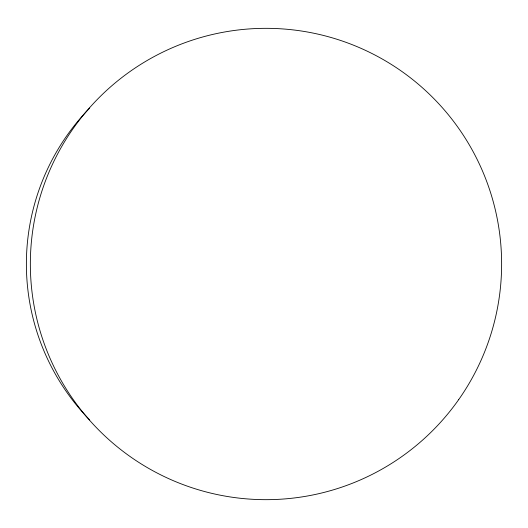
<?xml version="1.0" encoding="UTF-8"?>
<svg xmlns="http://www.w3.org/2000/svg" width="528" height="528" viewBox="0 0 528 528"><rect width="100%" height="100%" fill="white"/><g stroke="black" fill="none" stroke-linecap="round" stroke-linejoin="round"><path stroke-width="0.79" d="M89.654 419.892A223.661 223.628 -90 0 1 89.654 108.108M458.641 399.696A235.666 235.633 -90 0 0 287.153 29.284A235.666 235.633 -90 0 0 52.16 363.02A235.666 235.633 -90 0 0 458.641 399.696"/></g></svg>
